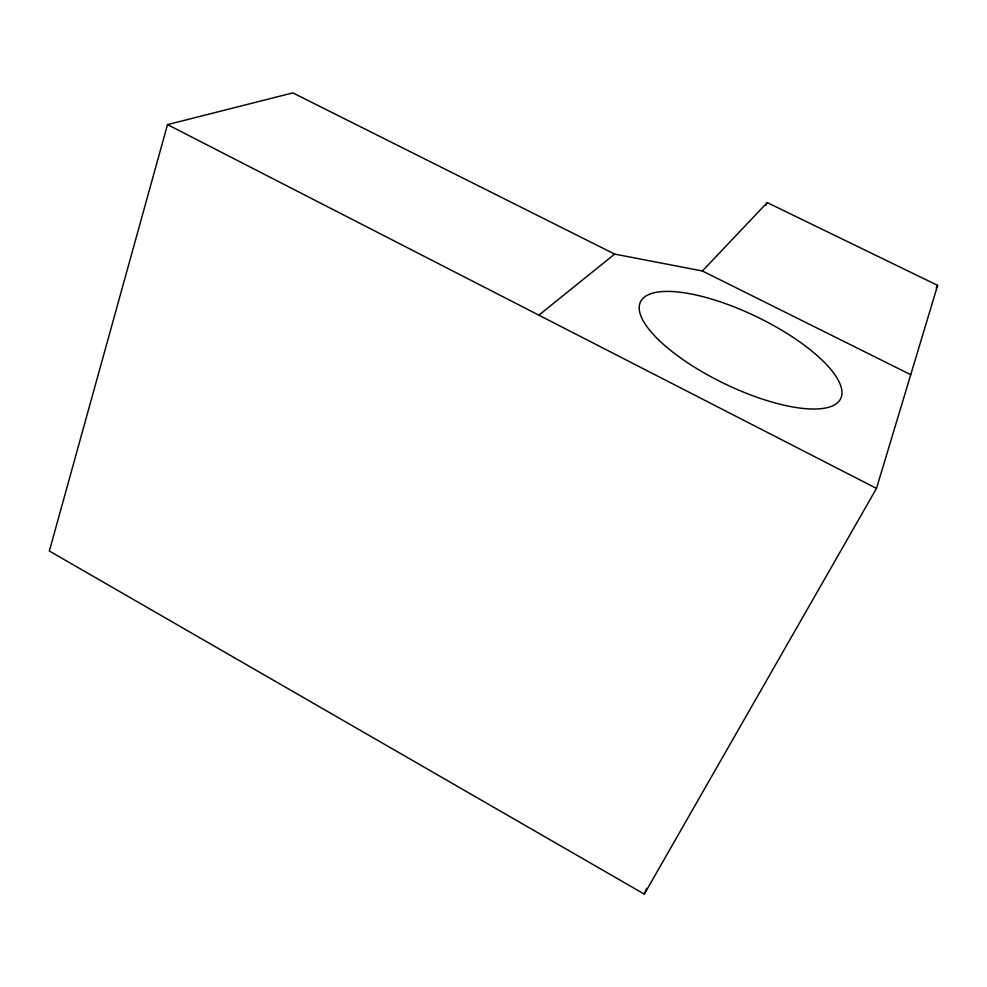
<?xml version="1.0" encoding="UTF-8"?>
<svg xmlns="http://www.w3.org/2000/svg" width="987" height="987" viewBox="0 0 987 987"><rect width="100%" height="100%" fill="white"/><g stroke="black" fill="none" stroke-linecap="round" stroke-linejoin="round"><path stroke-width="1.48" d="M167.506 124.609L49.35 551.017L644.301 894.111L876.493 488.405L937.65 285.379L767.22 202.594L702.386 270.993L614.642 254.091L292.868 92.889L167.506 124.609L876.493 488.405M644.301 894.111L646.645 888.436M765.875 205.37L767.22 202.594M936.157 288.068L937.65 285.379M538.853 315.149L614.642 254.091M702.386 270.993L910.742 374.702M659.069 340.305A111.186 37.136 25.8 0 0 833.645 405.336A111.186 37.136 25.8 0 0 729.282 305.02A111.186 37.136 25.8 0 0 659.069 340.305"/></g></svg>
